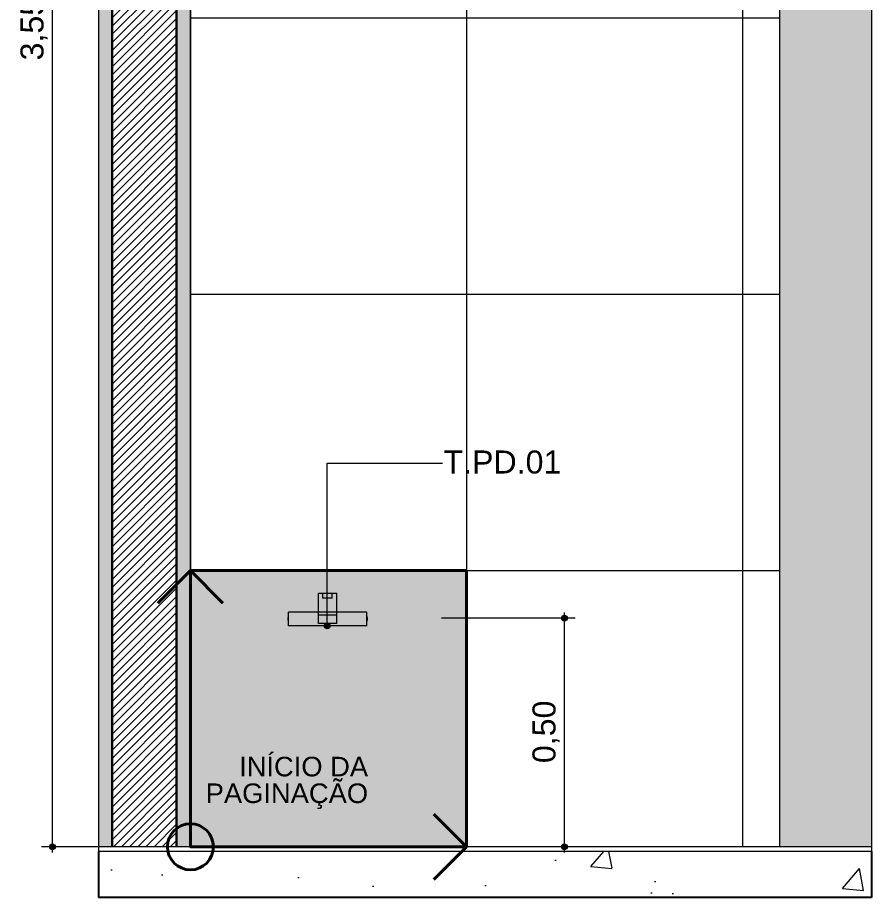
# Model space of a CAD drawing. Header units: metres. Extents: x -1.4 to 64, y -2.2 to 1.7.
# Drawn here: x 29.972 to 31.828, y -2.152 to -0.241 of the extents above; entities that cross this region are included whole.
import ezdxf

# ---------------------------------------------------------------- set-up
doc = ezdxf.new("R2010")
doc.units = ezdxf.units.M
doc.header["$MEASUREMENT"] = 0
for name, color, linetype, lineweight, true_color in [('0_Caneta_No__25', 7, 'Continuous', 13, 0x982312), ('LAJES.EST_Caneta_No__254', 7, 'Continuous', 0, 0xd1c9ad), ('LAJES.EST_Caneta_No__97', 7, 'Continuous', 13, 0x6b6b6b), ('LOUCAS-METAIS.ARQ_Caneta_No__13', 7, 'Continuous', 0, 0xaaaaaa), ('NOTAS-EXECUTIVO.ARQ_Caneta_No__12', 7, 'Continuous', 0, 0x030303), ('NOTAS-EXECUTIVO.ARQ_Caneta_No__24', 7, 'Continuous', 40, 0x851f10), ('PAREDE CONSTRUIR_Caneta_No__97', 7, 'Continuous', 13, 0x6b6b6b)]:
    doc.layers.add(name, color=color, linetype=linetype, lineweight=lineweight, true_color=true_color)
for name, color, linetype, lineweight in [('LAJES.EST_Caneta_No__4', 7, 'Continuous', 25), ('LAJES.EST_Caneta_No__7', 7, 'Continuous', 13), ('NOTAS-EXECUTIVO.ARQ_Caneta_No__1', 7, 'Continuous', 40), ('NOTAS-LAYOUT.EXEC_Caneta_No__241', 7, 'Continuous', 13), ('NOTAS-LAYOUT.EXEC_Caneta_No__5', 7, 'Continuous', 20), ('PAREDE CONSTRUIR_Caneta_No__241', 7, 'Continuous', 13), ('PAREDE CONSTRUIR_Caneta_No__3', 7, 'Continuous', 30), ('Portas Archicad_Caneta_No__98', 7, 'Continuous', 0)]:
    doc.layers.add(name, color=color, linetype=linetype, lineweight=lineweight)
for name, color, linetype in [('NOTAS-LAYOUT.EXEC', 7, 'Continuous'), ('PAREDE CONSTRUIR', 7, 'Continuous'), ('Portas Archicad', 7, 'Continuous')]:
    doc.layers.add(name, color=color, linetype=linetype)
doc.styles.add('GENERATED_STYLE_1', font='arial.ttf')
doc.dimstyles.new('GENERATED_STYLE__1', dxfattribs={"dimtxt": 0.05, "dimasz": 0.02375, "dimexe": 0.18, "dimexo": 0.267183, "dimgap": 0, "dimtad": 1, "dimzin": 0, "dimdsep": 46, "dimtxsty": 'GENERATED_STYLE_1', "dimblk": 'ARROWHEAD_11', "dimblk1": 'ARROWHEAD_11', "dimblk2": 'ARROWHEAD_11', "dimcen": 0.09, "dimclrd": 256, "dimclre": 256, "dimclrt": 256, "dimadec": 0, "dimazin": 0, "dimtfac": 1, "dimtdec": 4, "dimtmove": 0, "dimatfit": 3, "dimfxl": 0, "dimtolj": 1, "dimtzin": 0, "dimarcsym": 0})

# ---------------------------------------------------------------- blocks, each defined once
blk = doc.blocks.new('*D92', base_point=(75.8418, -2.0419))
at = {"layer": '0_Caneta_No__25', "linetype": 'Continuous', "lineweight": 13, "true_color": 0x982312}
for points in [[(30.0415, 1.5081), (30.0419, 1.5058), (30.0433, 1.5037), (30.0453, 1.5024), (30.0477, 1.5019), (30.0501, 1.5024), (30.0521, 1.5037), (30.0535, 1.5058), (30.054, 1.5081), (30.0535, 1.5105), (30.0521, 1.5126), (30.0501, 1.5139), (30.0477, 1.5144), (30.0453, 1.5139), (30.0433, 1.5126), (30.0419, 1.5105)], [(30.0415, -2.0419), (30.0419, -2.0442), (30.0433, -2.0463), (30.0453, -2.0476), (30.0477, -2.0481), (30.0501, -2.0476), (30.0521, -2.0463), (30.0535, -2.0442), (30.054, -2.0419), (30.0535, -2.0395), (30.0521, -2.0374), (30.0501, -2.0361), (30.0477, -2.0356), (30.0453, -2.0361), (30.0433, -2.0374), (30.0419, -2.0395)]]:
    blk.add_hatch(color=24, dxfattribs=at).paths.add_polyline_path(points)
at = {"layer": '0_Caneta_No__25', "color": 24, "linetype": 'Continuous', "lineweight": 13, "true_color": 0x982312}
for p, q in [((30.0415, 1.5081), (30.0243, 1.5081)), ((30.0477, -2.0356), (30.0477, 1.5019)), ((30.3149, 1.5081), (30.054, 1.5081)), ((30.0415, -2.0419), (30.0243, -2.0419)), ((30.3149, -2.0419), (30.054, -2.0419)), ((30.0477, -2.0544), (30.0477, -2.0481))]:
    blk.add_line(p, q, dxfattribs=at)
for centre in [(30.0477, 1.5081), (30.0477, -2.0419)]:
    blk.add_circle(centre, 0.00625, dxfattribs=at)
at = {"layer": '0_Caneta_No__25', "color": 24, "lineweight": 13, "true_color": 0x982312, "insert": (30.0377, -0.3336), "char_height": 0.05, "attachment_point": 7, "rotation": 90, "style": 'GENERATED_STYLE_1'}
blk.add_mtext('\\A1;{\\pql;\\fArial|b0|i0|c0|p0;\\W1.000000;3,55}', dxfattribs=at)
blk = doc.blocks.new('ARROWHEAD_11')
at = {"color": 0, "linetype": 'Continuous', "lineweight": 0}
blk.add_line((0, 0), (-1, 0), dxfattribs=at)
at = {"color": 0, "linetype": 'Continuous', "lineweight": 0, "const_width": 0.25, "flags": 128}
blk.add_lwpolyline([(-0.125, 0, 1), (0.125, 0, 1)], format="xyb", close=True, dxfattribs=at)
blk = doc.blocks.new('*D94', base_point=(75.8418, -2.0419))
at = {"layer": '0_Caneta_No__25', "linetype": 'Continuous', "lineweight": 13, "true_color": 0x982312}
for points in [[(31.1542, -1.5452), (31.1546, -1.5475), (31.156, -1.5496), (31.158, -1.5509), (31.1604, -1.5514), (31.1628, -1.5509), (31.1648, -1.5496), (31.1662, -1.5475), (31.1667, -1.5452), (31.1662, -1.5428), (31.1648, -1.5407), (31.1628, -1.5394), (31.1604, -1.5389), (31.158, -1.5394), (31.156, -1.5407), (31.1546, -1.5428)], [(31.1542, -2.0419), (31.1546, -2.0442), (31.156, -2.0463), (31.158, -2.0476), (31.1604, -2.0481), (31.1628, -2.0476), (31.1648, -2.0463), (31.1662, -2.0442), (31.1667, -2.0419), (31.1662, -2.0395), (31.1648, -2.0374), (31.1628, -2.0361), (31.1604, -2.0356), (31.158, -2.0361), (31.156, -2.0374), (31.1546, -2.0395)]]:
    blk.add_hatch(color=24, dxfattribs=at).paths.add_polyline_path(points)
at = {"layer": '0_Caneta_No__25', "color": 24, "linetype": 'Continuous', "lineweight": 13, "true_color": 0x982312}
for p, q in [((31.1542, -1.5452), (30.8932, -1.5452)), ((31.1604, -1.5389), (31.1604, -1.5327)), ((31.1839, -1.5452), (31.1667, -1.5452)), ((31.1604, -2.0356), (31.1604, -1.5514)), ((31.1542, -2.0419), (30.8932, -2.0419)), ((31.1839, -2.0419), (31.1667, -2.0419)), ((31.1604, -2.0544), (31.1604, -2.0481))]:
    blk.add_line(p, q, dxfattribs=at)
for centre in [(31.1604, -1.5452), (31.1604, -2.0419)]:
    blk.add_circle(centre, 0.00625, dxfattribs=at)
at = {"layer": '0_Caneta_No__25', "color": 24, "lineweight": 13, "true_color": 0x982312, "insert": (31.1504, -1.8602), "char_height": 0.05, "attachment_point": 7, "rotation": 90, "style": 'GENERATED_STYLE_1'}
blk.add_mtext('\\A1;{\\pql;\\fArial|b0|i0|c0|p0;\\W1.000000;0,50}', dxfattribs=at)
blk = doc.blocks.new('Label_10_9', base_point=(30.6452, -1.5619))
at = {"layer": 'NOTAS-LAYOUT.EXEC', "linetype": 'Continuous', "lineweight": 0, "true_color": 0x000000}
blk.add_hatch(color=18, dxfattribs=at).paths.add_polyline_path([(30.6389, -1.5619), (30.6394, -1.5642), (30.6408, -1.5663), (30.6428, -1.5676), (30.6452, -1.5681), (30.6476, -1.5676), (30.6496, -1.5663), (30.651, -1.5642), (30.6514, -1.5619), (30.651, -1.5595), (30.6496, -1.5574), (30.6476, -1.5561), (30.6452, -1.5556), (30.6428, -1.5561), (30.6408, -1.5574), (30.6394, -1.5595)])
at = {"layer": 'NOTAS-LAYOUT.EXEC_Caneta_No__241', "color": 7, "linetype": 'Continuous', "lineweight": 13}
for p, q in [((30.6452, -1.5556), (30.6452, -1.2083)), ((30.6452, -1.2083), (30.8952, -1.2083))]:
    blk.add_line(p, q, dxfattribs=at)
at = {"layer": 'NOTAS-LAYOUT.EXEC_Caneta_No__5', "color": 7, "linetype": 'Continuous', "lineweight": 20}
blk.add_circle((30.6452, -1.5619), 0.00625, dxfattribs=at)
at = {"layer": 'NOTAS-LAYOUT.EXEC_Caneta_No__241', "color": 7, "lineweight": 13, "insert": (30.8977, -1.181), "char_height": 0.05, "attachment_point": 1, "style": 'GENERATED_STYLE_1'}
blk.add_mtext('\\A1;{\\pql;\\pt0,241;\\fArial|b0|i0|c0|p0;\\W1.000000;T.PD.01\\fArial|b0|i0|c0|p0;\\W1.000000;\\A1{\\H.66x;\\S^  ;}\\fArial|b0|i0|c0|p0;\\W1.000000;\\fArial|b0|i0|c0|p0;\\W1.000000;\\A1{\\H.66x;\\S^  ;}\\fArial|b0|i0|c0|p0;\\W1.000000;\\fArial|b0|i0|c0|p0;\\W1.000000;\\fArial|b0|i0|c0|p0;\\W1.000000;\\fArial|b0|i0|c0|p0;\\W1.000000;\\fArial|b0|i0|c0|p0;\\W1.000000;\\fArial|b0|i0|c0|p0;\\W1.000000;\\fArial|b0|i0|c0|p0;\\W1.000000;\\A1{\\H.66x;\\S^  ;}\\fArial|b0|i0|c0|p0;\\W1.000000;\\fArial|b0|i0|c0|p0;\\W1.000000;\\A1{\\H.66x;\\S^  ;}\\fArial|b0|i0|c0|p0;\\W1.000000;\\fArial|b0|i0|c0|p0;\\W1.000000;\\fArial|b0|i0|c0|p0;\\W1.000000;\\fArial|b0|i0|c0|p0;\\W1.000000;\\fArial|b0|i0|c0|p0;\\W1.000000;\\fArial|b0|i0|c0|p0;\\W1.000000;\\fArial|b0|i0|c0|p0;\\W1.000000;\\A1{\\H.66x;\\S^  ;}\\fArial|b0|i0|c0|p0;\\W1.000000;\\fArial|b0|i0|c0|p0;\\W1.000000;\\A1{\\H.66x;\\S^  ;}\\fArial|b0|i0|c0|p0;\\W1.000000;\\fArial|b0|i0|c0|p0;\\W1.000000;\\fArial|b0|i0|c0|p0;\\W1.000000;\\fArial|b0|i0|c0|p0;\\W1.000000;\\fArial|b0|i0|c0|p0;\\W1.000000;\\fArial|b0|i0|c0|p0;\\W1.000000;\\fArial|b0|i0|c0|p0;\\W1.000000;\\A1{\\H.66x;\\S^  ;}\\fArial|b0|i0|c0|p0;\\W1.000000;\\fArial|b0|i0|c0|p0;\\W1.000000;\\A1{\\H.66x;\\S^  ;}\\fArial|b0|i0|c0|p0;\\W1.000000;\\fArial|b0|i0|c0|p0;\\W1.000000;\\fArial|b0|i0|c0|p0;\\W1.000000;\\fArial|b0|i0|c0|p0;\\W1.000000;\\fArial|b0|i0|c0|p0;\\W1.000000;\\fArial|b0|i0|c0|p0;\\W1.000000;\\fArial|b0|i0|c0|p0;\\W1.000000;\\A1{\\H.66x;\\S^  ;}\\fArial|b0|i0|c0|p0;\\W1.000000;\\fArial|b0|i0|c0|p0;\\W1.000000;\\A1{\\H.66x;\\S^  ;}\\fArial|b0|i0|c0|p0;\\W1.000000;\\fArial|b0|i0|c0|p0;\\W1.000000;\\fArial|b0|i0|c0|p0;\\W1.000000;\\fArial|b0|i0|c0|p0;\\W1.000000;\\fArial|b0|i0|c0|p0;\\W1.000000;\\fArial|b0|i0|c0|p0;\\W1.000000;\\fArial|b0|i0|c0|p0;\\W1.000000;\\A1{\\H.66x;\\S^  ;}\\fArial|b0|i0|c0|p0;\\W1.000000;}', dxfattribs=at)
blk = doc.blocks.new('símbolo_paginação de piso(1)(1)[7]_9', base_point=(30.3477, -2.0419))
at = {"layer": 'NOTAS-EXECUTIVO.ARQ_Caneta_No__24', "linetype": 'Continuous', "lineweight": 0, "true_color": 0x210704}
blk.add_hatch(color=18, dxfattribs=at).paths.add_polyline_path([(30.9477, -1.4419), (30.3477, -1.4419), (30.3477, -2.0419), (30.9477, -2.0419)])
at = {"layer": 'NOTAS-EXECUTIVO.ARQ_Caneta_No__1', "color": 7, "linetype": 'Continuous', "lineweight": 40}
for p, q in [((30.3477, -1.4419), (30.277, -1.5126)), ((30.3477, -2.0419), (30.3477, -1.4419)), ((30.3477, -1.4419), (30.4184, -1.5126)), ((30.9477, -2.0419), (30.877, -1.9711)), ((30.3477, -2.0419), (30.9477, -2.0419)), ((30.9477, -2.0419), (30.877, -2.1126))]:
    blk.add_line(p, q, dxfattribs=at)
at = {"layer": 'NOTAS-EXECUTIVO.ARQ_Caneta_No__1', "color": 7, "linetype": 'Continuous', "lineweight": 40, "flags": 128}
blk.add_lwpolyline([(30.9477, -1.4419), (30.9477, -2.0419), (30.3477, -2.0419), (30.3477, -1.4419)], close=True, dxfattribs=at)
at = {"layer": 'NOTAS-EXECUTIVO.ARQ_Caneta_No__1', "color": 7, "linetype": 'Continuous', "lineweight": 40}
blk.add_circle((30.3477, -2.0419), 0.05, dxfattribs=at)

msp = doc.modelspace()

# ---------------------------------------------------------------- hatches: boundary and pattern name
at = {"layer": 'LAJES.EST_Caneta_No__254', "linetype": 'Continuous', "lineweight": 0, "true_color": 0xd1c9ad}
h = msp.add_hatch(dxfattribs=at)
h.set_pattern_fill('Haie_OD_0009', color=9, style=0, pattern_type=2)
h.set_pattern_definition([(45, (75.84175, -1.54186), (-0.159099, 0.159099), [0, -0.15, 0, -0.225]), (110, (76.34175, -1.54186), (0.2114308, 0.0769545), [0, -0.11, 0, -0.19])])
h.paths.add_polyline_path([(31.8277, -2.0419), (30.1477, -2.0419), (30.1477, -2.0519), (31.8277, -2.0519)])
at = {"layer": 'LAJES.EST_Caneta_No__97', "linetype": 'Continuous', "lineweight": 13, "true_color": 0x6b6b6b}
h = msp.add_hatch(dxfattribs=at)
h.set_pattern_fill('AR_CONC_0009', color=251, style=0, pattern_type=2)
h.set_pattern_definition([(50, (75.84175, -2.04186), (-0.546554, 0.0478173), [0.05715, -0.62865]), (355, (75.84175, -2.04186), (-0.10573, 0.5731705), [0.04572, -0.502922]), (100.4514, (75.8873, -2.04584), (0.440824, 0.525353), [0.04857, -0.534271]), (46.1842, (75.84175, -1.88946), (-0.813237, 0.126127), [0.085725, -0.942975]), (96.6356, (75.9095, -1.9), (0.712212, 0.742278), [0.072855, -0.801407]), (351.1842, (75.84175, -1.88946), (0.712212, 0.742278), [0.06858, -0.754379]), (21, (75.91795, -1.92756), (-0.454843, 0.3067956), [0.05715, -0.62865]), (326, (75.91795, -1.92756), (0.185406, 0.552564), [0.04572, -0.50292]), (71.4514, (75.95586, -1.9531), (0.640249, 0.2457683), [0.04857, -0.53427]), (37.5, (75.84175, -2.04186), (0.0092658, 0.2536651), [0, -0.496824, 0, -0.51054, 0, -0.504825]), (7.5, (75.84175, -2.04186), (0.200459, 0.3005417), [0, -0.291084, 0, -0.485394, 0, -0.192405]), (327.5, (75.67183, -2.04186), (-0.4067718, 0.0171862), [0, -0.1905, 0, -0.59436, 0, -0.78867]), (317.5, (75.59563, -2.04186), (0.4443875, 0.0762795), [0, -0.24765, 0, -0.394716, 0, -0.56007])])
h.paths.add_polyline_path([(30.1477, -2.1519), (31.8277, -2.1519), (31.8277, -2.0519), (30.1477, -2.0519)])
at = {"layer": 'PAREDE CONSTRUIR', "linetype": 'Continuous', "lineweight": 0, "true_color": 0xffffff}
for points in [[(30.1477, 1.5081), (30.1477, -2.0419), (30.1777, -2.0419), (30.1777, 1.5081)], [(30.3477, 1.5081), (30.3177, 1.5081), (30.3177, -2.0419), (30.3477, -2.0419)]]:
    msp.add_hatch(color=7, dxfattribs=at).paths.add_polyline_path(points)
at = {"layer": 'PAREDE CONSTRUIR', "linetype": 'Continuous', "lineweight": 0, "true_color": 0x000000}
h = msp.add_hatch(dxfattribs=at)
h.set_pattern_fill('common_brick_0009', color=18, style=0, pattern_type=2)
h.set_pattern_definition([(45, (75.841755, -2.041855), (-0.0088388348, 0.0088388348), [])])
h.paths.add_polyline_path([(30.1777, 1.5081), (30.1777, -2.0419), (30.3177, -2.0419), (30.3177, 1.5081)])
at = {"layer": 'PAREDE CONSTRUIR_Caneta_No__97', "linetype": 'Continuous', "lineweight": 13, "true_color": 0x6b6b6b}
h = msp.add_hatch(dxfattribs=at)
h.set_pattern_fill('Ceramica_60_x_60_0009', color=251, style=0, pattern_type=2)
h.set_pattern_definition([(180, (30.3477, -2.04186), (0, 0.6), []), (90, (30.3477, -2.04186), (0.6, 0), [])])
h.paths.add_polyline_path([(31.6277, 1.5081), (30.3477, 1.5081), (30.3477, -2.0419), (31.6277, -2.0419)])
h.paths.add_polyline_path([(30.5608, -1.5319), (30.6258, -1.5319), (30.6258, -1.4919), (30.6658, -1.4919), (30.6658, -1.5319), (30.7308, -1.5319), (30.7308, -1.5619), (30.5608, -1.5619)], flags=0)
at = {"layer": 'Portas Archicad', "linetype": 'Continuous', "lineweight": 0, "true_color": 0xfefefe}
msp.add_hatch(color=7, dxfattribs=at).paths.add_polyline_path([(31.8277, 0.0481), (31.6277, 0.0481), (31.6277, -2.0419), (31.8277, -2.0419)])

# ---------------------------------------------------------------- linework, layer by layer
at = {"layer": 'LAJES.EST_Caneta_No__4', "color": 7, "linetype": 'Continuous', "lineweight": 25}
for p, q in [((30.1477, -2.0519), (30.1477, -2.1519)), ((31.8277, -2.0519), (31.8277, -2.0569)), ((31.8277, -2.0569), (31.8277, -2.1519)), ((31.8277, -2.1519), (30.1477, -2.1519))]:
    msp.add_line(p, q, dxfattribs=at)
at = {"layer": 'LAJES.EST_Caneta_No__7', "color": 7, "linetype": 'Continuous', "lineweight": 13}
for p, q in [((30.1477, -2.0419), (30.1477, -2.0519)), ((31.8277, -2.0419), (31.8277, -2.0519)), ((31.8277, -2.0519), (30.1477, -2.0519))]:
    msp.add_line(p, q, dxfattribs=at)
at = {"layer": 'LAJES.EST_Caneta_No__7', "color": 7, "linetype": 'Continuous', "lineweight": 13, "flags": 128}
for points in [[(30.3477, -2.0419), (30.3177, -2.0419), (30.1777, -2.0419), (30.1477, -2.0419)], [(31.8277, -2.0419), (31.6277, -2.0419), (30.3477, -2.0419)]]:
    msp.add_lwpolyline(points, dxfattribs=at)
at = {"layer": 'LOUCAS-METAIS.ARQ_Caneta_No__13', "color": 253, "linetype": 'Continuous', "lineweight": 0, "true_color": 0xaaaaaa}
for p, q in [((30.6258, -1.5319), (30.6258, -1.4919)), ((30.6358, -1.4919), (30.6258, -1.4919)), ((30.6358, -1.5019), (30.6358, -1.4919)), ((30.6558, -1.4919), (30.6358, -1.4919)), ((30.6558, -1.5019), (30.6358, -1.5019)), ((30.6658, -1.4919), (30.6558, -1.4919)), ((30.6558, -1.5019), (30.6558, -1.4919)), ((30.6658, -1.5319), (30.6658, -1.4919)), ((30.5598, -1.5469), (30.56, -1.5445)), ((30.56, -1.5492), (30.5598, -1.5469)), ((30.56, -1.5445), (30.5606, -1.5422)), ((30.5606, -1.5422), (30.5608, -1.5418)), ((30.5608, -1.5619), (30.5608, -1.5319)), ((30.6258, -1.5319), (30.5608, -1.5319)), ((30.6258, -1.5385), (30.6258, -1.5319)), ((30.6658, -1.5319), (30.6258, -1.5319)), ((30.6258, -1.5569), (30.6258, -1.5385)), ((30.6658, -1.5385), (30.6258, -1.5385)), ((30.7308, -1.5319), (30.6658, -1.5319)), ((30.6658, -1.5385), (30.6658, -1.5319)), ((30.6658, -1.5569), (30.6658, -1.5385)), ((30.7308, -1.5619), (30.7308, -1.5319)), ((30.7308, -1.5418), (30.731, -1.5422)), ((30.731, -1.5422), (30.7316, -1.5445)), ((30.7316, -1.5445), (30.7318, -1.5469)), ((30.7318, -1.5469), (30.7316, -1.5492)), ((30.5606, -1.5515), (30.56, -1.5492)), ((30.5608, -1.5519), (30.5606, -1.5515)), ((30.7308, -1.5619), (30.5608, -1.5619)), ((30.6658, -1.5569), (30.6258, -1.5569)), ((30.731, -1.5515), (30.7308, -1.5519)), ((30.7316, -1.5492), (30.731, -1.5515))]:
    msp.add_line(p, q, dxfattribs=at)
at = {"layer": 'PAREDE CONSTRUIR_Caneta_No__241', "color": 7, "linetype": 'Continuous', "lineweight": 13}
for p, q in [((30.3477, 1.5081), (30.3477, -2.0419)), ((30.1477, 1.1081), (30.1477, -2.0419))]:
    msp.add_line(p, q, dxfattribs=at)
at = {"layer": 'PAREDE CONSTRUIR_Caneta_No__3', "color": 7, "linetype": 'Continuous', "lineweight": 30}
for p, q in [((30.1777, 1.5081), (30.1777, -2.0419)), ((30.3177, 1.5081), (30.3177, -2.0419))]:
    msp.add_line(p, q, dxfattribs=at)
at = {"layer": 'Portas Archicad_Caneta_No__98', "color": 7, "linetype": 'Continuous', "lineweight": 0, "flags": 128}
for points in [[(31.6277, 0.0981), (31.6277, 0.0481), (31.6277, -2.0419)], [(31.8277, 0.0981), (31.8277, 0.0481), (31.8277, -2.0419)]]:
    msp.add_lwpolyline(points, dxfattribs=at)

# ---------------------------------------------------------------- block references
at = {"layer": 'NOTAS-EXECUTIVO.ARQ_Caneta_No__1', "color": 7, "linetype": 'Continuous', "lineweight": 40}
msp.add_blockref('símbolo_paginação de piso(1)(1)[7]_9', (30.3477, -2.0419), dxfattribs=at)
at = {"layer": 'NOTAS-LAYOUT.EXEC', "color": 7, "linetype": 'Continuous', "lineweight": 13}
msp.add_blockref('Label_10_9', (30.6452, -1.5619), dxfattribs=at)

# ---------------------------------------------------------------- texts
at = {"layer": 'NOTAS-EXECUTIVO.ARQ_Caneta_No__12', "color": 18, "linetype": 'Continuous', "lineweight": 0, "true_color": 0x030303, "insert": (30.7339, -1.8464), "char_height": 0.0425, "attachment_point": 3, "line_spacing_factor": 0.81868, "style": 'GENERATED_STYLE_1'}
msp.add_mtext('\\A1;{\\pqr;\\fArial|b0|i0|c0|p0;\\W1.000000;INÍCIO DA\\P\\pqr;\\fArial|b0|i0|c0|p0;\\W1.000000;PAGINAÇÃO}', dxfattribs=at)

# ---------------------------------------------------------------- dimensions: what is measured, and where the dimension line sits
at = {"color": 24, "linetype": 'Continuous', "lineweight": 13, "true_color": 0x982312}
for base, p2, picture, middle in [((30.0477, 1.5081), (30.8877, 1.5081), '*D92', (30.0127, -0.2689)), ((31.1604, -1.5452), (30.6452, -1.5452), '*D94', (31.1254, -1.7955))]:
    dim = msp.add_linear_dim(base=base, p1=(30.3477, -2.0419), p2=p2, angle=90, dimstyle='GENERATED_STYLE__1', dxfattribs=at)
    dim.commit()
    dim.dimension.update_dxf_attribs({"geometry": picture, "text_midpoint": middle, "dimtype": 160, "text_rotation": 90})

doc.saveas('drawing.dxf')
